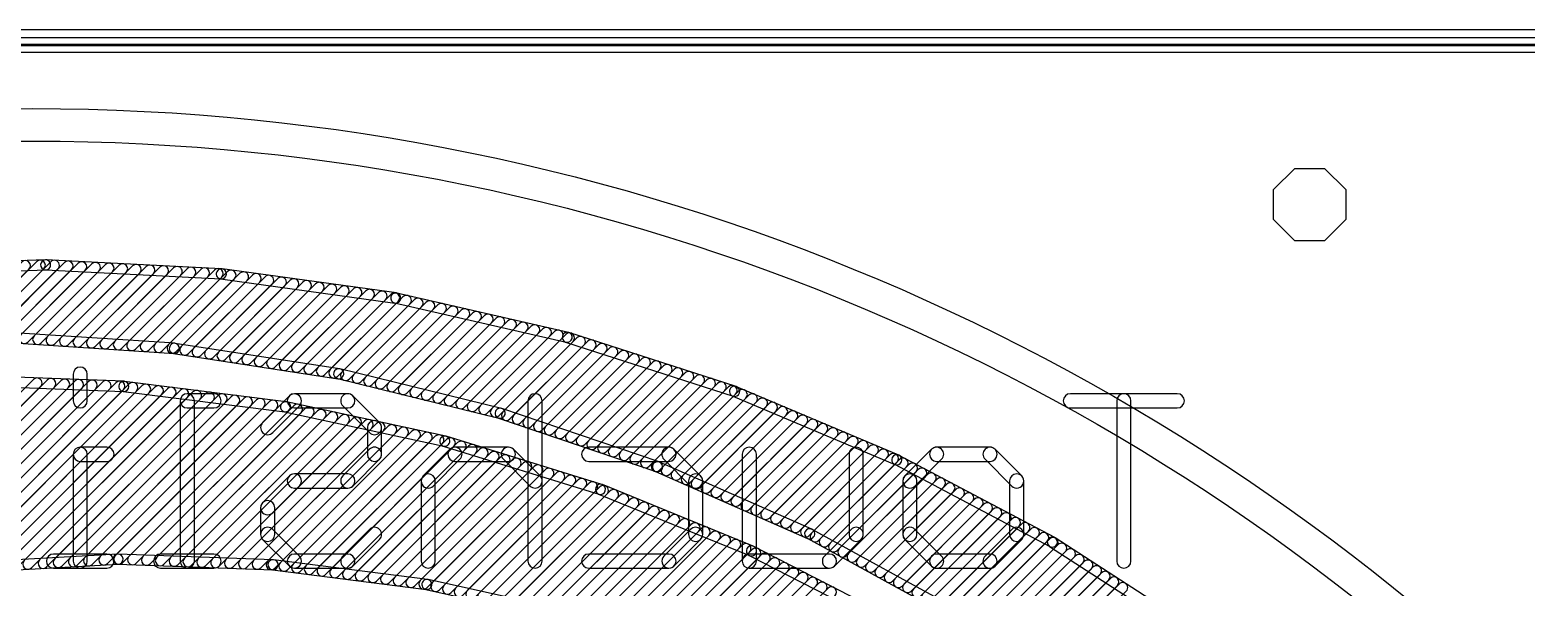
# Model space of a CAD drawing. Extents: x -0.1 to 56.1, y -0.1 to 56.2.
# Drawn here: x 27.97 to 46.71, y 49.21 to 56.19 of the extents above; entities that cross this region are included whole.
import ezdxf

# ---------------------------------------------------------------- set-up
doc = ezdxf.new("R2010")
doc.units = 0
for name, color, linetype in [('1', 22, 'CONTINUOUS'), ('16', 175, 'CONTINUOUS'), ('18', 82, 'CONTINUOUS'), ('20', 7, 'CONTINUOUS'), ('22', 253, 'CONTINUOUS'), ('41', 22, 'CONTINUOUS')]:
    doc.layers.add(name, color=color, linetype=linetype)

# ---------------------------------------------------------------- blocks, each defined once
blk = doc.blocks.new('OCTAGONV')
blk.add_lwpolyline([(-0.5, -0.2071), (-0.5, 0.2071), (-0.2071, 0.5), (0.2071, 0.5), (0.5, 0.2071), (0.5, -0.2071), (0.2071, -0.5), (-0.2071, -0.5)], close=True)

msp = doc.modelspace()

# ---------------------------------------------------------------- linework, layer by layer
at = {"layer": '1'}
for points in [[(0, 55.9111), (56, 55.9111, 1), (56, 56.0889), (0, 56.0889, 1)], [(28.161, 53.3075), (25.9578, 53.2268, 1), (25.9625, 53.0999), (28.1657, 53.1806, 1)], [(27.0409, 52.2754), (27.9554, 53.1899, 1), (27.8656, 53.2797), (26.951, 52.3652, 1)], [(27.2244, 52.2793), (28.1418, 53.1967, 1), (28.052, 53.2865), (27.1346, 52.3691, 1)], [(27.4079, 52.2832), (28.3183, 53.1936, 1), (28.2285, 53.2834), (27.3181, 52.373, 1)], [(27.5915, 52.2872), (28.4892, 53.1849, 1), (28.3994, 53.2747), (27.5017, 52.377, 1)], [(27.7724, 52.2885), (28.6602, 53.1763, 1), (28.5704, 53.2661), (27.6826, 52.3783, 1)], [(27.9409, 52.2774), (28.8311, 53.1676, 1), (28.7413, 53.2574), (27.8511, 52.3672, 1)], [(28.1094, 52.2663), (29.0021, 53.159, 1), (28.9123, 53.2488), (28.0196, 52.3561, 1)], [(30.3684, 53.1959), (28.1666, 53.3075, 1), (28.1601, 53.1807), (30.362, 53.0691, 1)], [(28.2779, 52.2552), (29.173, 53.1503, 1), (29.0832, 53.2401), (28.1881, 52.345, 1)], [(28.4464, 52.244), (29.3439, 53.1416, 1), (29.2541, 53.2314), (28.3566, 52.3339, 1)], [(28.6149, 52.2329), (29.5149, 53.133, 1), (29.4251, 53.2228), (28.5251, 52.3227, 1)], [(28.7834, 52.2218), (29.6858, 53.1243, 1), (29.596, 53.2141), (28.6936, 52.3116, 1)], [(28.9519, 52.2107), (29.8568, 53.1156, 1), (29.767, 53.2054), (28.8621, 52.3005, 1)], [(29.1203, 52.1996), (30.0277, 53.107, 1), (29.9379, 53.1968), (29.0305, 52.2894, 1)], [(29.2888, 52.1885), (30.1987, 53.0983, 1), (30.1089, 53.1881), (29.199, 52.2783, 1)], [(29.4573, 52.1774), (30.3696, 53.0897, 1), (30.2798, 53.1795), (29.3675, 52.2672, 1)], [(29.6258, 52.1663), (30.5305, 53.0709, 1), (30.4407, 53.1607), (29.536, 52.2561, 1)], [(29.7943, 52.1552), (30.6882, 53.049, 1), (30.5984, 53.1388), (29.7045, 52.245, 1)], [(29.952, 52.1332), (30.8459, 53.0271, 1), (30.7561, 53.1169), (29.8622, 52.223, 1)], [(30.1076, 52.1092), (31.0036, 53.0052, 1), (30.9138, 53.095), (30.0178, 52.199, 1)], [(30.2632, 52.0852), (31.1613, 52.9833, 1), (31.0715, 53.0732), (30.1734, 52.175, 1)], [(32.5577, 52.8923), (30.3739, 53.1954, 1), (30.3565, 53.0696), (32.5402, 52.7665, 1)], [(30.4188, 52.0612), (31.319, 52.9615, 1), (31.2292, 53.0513), (30.329, 52.151, 1)], [(30.5744, 52.0372), (31.4768, 52.9396, 1), (31.387, 53.0294), (30.4846, 52.127, 1)], [(30.73, 52.0132), (31.6345, 52.9177, 1), (31.5447, 53.0075), (30.6402, 52.103, 1)], [(30.8856, 51.9892), (31.7922, 52.8958, 1), (31.7024, 52.9856), (30.7958, 52.079, 1)], [(31.0412, 51.9652), (31.9499, 52.8739, 1), (31.8601, 52.9637), (30.9514, 52.055, 1)], [(31.1968, 51.9411), (32.1076, 52.852, 1), (32.0178, 52.9418), (31.107, 52.0309, 1)], [(31.3523, 51.9171), (32.2653, 52.8301, 1), (32.1755, 52.9199), (31.2625, 52.0069, 1)], [(31.5079, 51.8931), (32.4231, 52.8082, 1), (32.3333, 52.898), (31.4181, 51.9829, 1)], [(31.6635, 51.8691), (32.5808, 52.7864, 1), (32.491, 52.8762), (31.5737, 51.9589, 1)], [(31.8191, 51.8451), (32.7279, 52.7538, 1), (32.6381, 52.8436), (31.7293, 51.9349, 1)], [(34.7122, 52.3991), (32.5631, 52.8913, 1), (32.5348, 52.7675), (34.6838, 52.2753, 1)], [(31.9678, 51.8142), (32.874, 52.7204, 1), (32.7842, 52.8102), (31.878, 51.904, 1)], [(32.1121, 51.7788), (33.0201, 52.6869, 1), (32.9303, 52.7767), (32.0223, 51.8686, 1)], [(32.2563, 51.7435), (33.1663, 52.6534, 1), (33.0765, 52.7432), (32.1665, 51.8333, 1)], [(32.4006, 51.7081), (33.3124, 52.62, 1), (33.2226, 52.7098), (32.3107, 51.7979, 1)], [(32.5448, 51.6727), (33.4585, 52.5865, 1), (33.3687, 52.6763), (32.455, 51.7625, 1)], [(32.689, 51.6374), (33.6047, 52.553, 1), (33.5149, 52.6428), (32.5992, 51.7272, 1)], [(32.8333, 51.602), (33.7508, 52.5195, 1), (33.661, 52.6093), (32.7435, 51.6918, 1)], [(32.9775, 51.5667), (33.8969, 52.4861, 1), (33.8071, 52.5759), (32.8877, 51.6565, 1)], [(33.1218, 51.5313), (34.0431, 52.4526, 1), (33.9533, 52.5424), (33.032, 51.6211, 1)], [(33.266, 51.496), (34.1892, 52.4191, 1), (34.0994, 52.5089), (33.1762, 51.5858, 1)], [(33.4103, 51.4606), (34.3353, 52.3857, 1), (34.2455, 52.4755), (33.3205, 51.5504, 1)], [(27.6941, 52.272), (29.7724, 52.1349, 1), (29.7807, 52.2616), (27.7024, 52.3987, 1)], [(33.5545, 51.4252), (34.4815, 52.3522, 1), (34.3917, 52.442), (33.4647, 51.515, 1)], [(33.6988, 51.3899), (34.6276, 52.3187, 1), (34.5378, 52.4085), (33.609, 51.4797, 1)], [(33.843, 51.3545), (34.7715, 52.283, 1), (34.6817, 52.3729), (33.7532, 51.4443, 1)], [(33.9813, 51.3132), (34.9073, 52.2392, 1), (34.8175, 52.329), (33.8915, 51.403, 1)], [(34.1153, 51.2676), (35.0431, 52.1953, 1), (34.9533, 52.2852), (34.0255, 51.3574, 1)], [(36.8155, 51.72), (34.7175, 52.3976, 1), (34.6785, 52.2768), (36.7764, 51.5991, 1)], [(29.7669, 52.1355), (31.8253, 51.8179, 1), (31.8447, 51.9434), (29.7863, 52.261, 1)], [(34.2494, 51.2221), (35.1788, 52.1515, 1), (35.089, 52.2413), (34.1596, 51.3119, 1)], [(34.3834, 51.1765), (35.3146, 52.1076, 1), (35.2248, 52.1975), (34.2936, 51.2663, 1)], [(34.5175, 51.131), (35.4503, 52.0638, 1), (35.3605, 52.1536), (34.4277, 51.2208, 1)], [(34.6515, 51.0854), (35.5861, 52.0199, 1), (35.4963, 52.1098), (34.5617, 51.1752, 1)], [(31.8199, 51.8189), (33.8428, 51.3231, 1), (33.8731, 51.4464), (31.8501, 51.9423, 1)], [(34.7856, 51.0398), (35.7218, 51.9761, 1), (35.632, 52.0659), (34.6958, 51.1296, 1)], [(34.9196, 50.9943), (35.8576, 51.9322, 1), (35.7678, 52.022), (34.8298, 51.0841, 1)], [(35.0537, 50.9487), (35.9933, 51.8884, 1), (35.9035, 51.9782), (34.9639, 51.0385, 1)], [(35.1877, 50.9031), (36.1291, 51.8445, 1), (36.0393, 51.9344), (35.0979, 50.993, 1)], [(25.5454, 49.1635), (28.1006, 51.7186, 1), (28.0108, 51.8084), (25.4556, 49.2533, 1)], [(25.7562, 49.1946), (28.2735, 51.712, 1), (28.1837, 51.8018), (25.6664, 49.2844, 1)], [(25.9669, 49.2258), (28.4465, 51.7054, 1), (28.3567, 51.7952), (25.8771, 49.3156, 1)], [(26.1777, 49.257), (28.6195, 51.6988, 1), (28.5297, 51.7886), (26.0879, 49.3468, 1)], [(26.3885, 49.2881), (28.7925, 51.6922, 1), (28.7027, 51.782), (26.2987, 49.3779, 1)], [(26.5992, 49.3193), (28.9655, 51.6856, 1), (28.8757, 51.7754), (26.5094, 49.4091, 1)], [(26.81, 49.3505), (29.1385, 51.6789, 1), (29.0487, 51.7687), (26.7202, 49.4403, 1)], [(27.0208, 49.3816), (29.3019, 51.6627, 1), (29.2121, 51.7525), (26.931, 49.4714, 1)], [(27.1009, 51.7365), (29.141, 51.6585, 1), (29.1459, 51.7854), (27.1057, 51.8634, 1)], [(27.2259, 49.4072), (29.4614, 51.6426, 1), (29.3716, 51.7324), (27.1361, 49.497, 1)], [(29.1355, 51.6589), (31.1611, 51.4034, 1), (31.177, 51.5294), (29.1514, 51.7849, 1)], [(35.3217, 50.8576), (36.2649, 51.8007, 1), (36.175, 51.8905), (35.2319, 50.9474, 1)], [(35.4558, 50.812), (36.4006, 51.7568, 1), (36.3108, 51.8466), (35.366, 50.9018, 1)], [(35.5898, 50.7665), (36.5364, 51.713, 1), (36.4466, 51.8028), (35.5, 50.8563, 1)], [(35.7239, 50.7209), (36.6721, 51.6691, 1), (36.5823, 51.7589), (35.6341, 50.8107, 1)], [(35.8579, 50.6753), (36.8079, 51.6253, 1), (36.7181, 51.7151), (35.7681, 50.7651, 1)], [(27.4161, 49.4177), (29.6209, 51.6225, 1), (29.531, 51.7123), (27.3263, 49.5075, 1)], [(27.6062, 49.4283), (29.7803, 51.6024, 1), (29.6905, 51.6922), (27.5164, 49.5181, 1)], [(27.7964, 49.4388), (29.9398, 51.5822, 1), (29.85, 51.672), (27.7066, 49.5286, 1)], [(27.9865, 49.4493), (30.0993, 51.5621, 1), (30.0095, 51.6519), (27.8967, 49.5391, 1)], [(28.1767, 49.4599), (30.2588, 51.542, 1), (30.169, 51.6318), (28.0869, 49.5497, 1)], [(28.3668, 49.4704), (30.4183, 51.5219, 1), (30.3285, 51.6117), (28.277, 49.5602, 1)], [(28.557, 49.481), (30.5778, 51.5018, 1), (30.488, 51.5916), (28.4672, 49.5708, 1)], [(28.7471, 49.4915), (30.7373, 51.4816, 1), (30.6475, 51.5714), (28.6573, 49.5813, 1)], [(28.9373, 49.502), (30.8967, 51.4615, 1), (30.8069, 51.5513), (28.8475, 49.5918, 1)], [(29.1263, 49.5115), (31.0562, 51.4414, 1), (30.9664, 51.5312), (29.0365, 49.6013, 1)], [(35.9838, 50.6216), (36.9364, 51.5743, 1), (36.8466, 51.6641), (35.894, 50.7114, 1)], [(36.1085, 50.5667), (37.0627, 51.5209, 1), (36.9729, 51.6107), (36.0187, 50.6565, 1)], [(36.2332, 50.5118), (37.189, 51.4676, 1), (37.0992, 51.5574), (36.1434, 50.6016, 1)], [(38.8516, 50.8601), (36.8207, 51.718, 1), (36.7712, 51.601), (38.8021, 50.7431, 1)], [(29.2996, 49.5052), (31.2156, 51.4212, 1), (31.1258, 51.511), (29.2098, 49.595, 1)], [(29.473, 49.499), (31.3633, 51.3893, 1), (31.2735, 51.4791), (29.3832, 49.5888, 1)], [(29.6464, 49.4927), (31.511, 51.3573, 1), (31.4212, 51.4471), (29.5566, 49.5825, 1)], [(29.8197, 49.4865), (31.6587, 51.3254, 1), (31.5689, 51.4152), (29.7299, 49.5763, 1)], [(29.9931, 49.4802), (31.8064, 51.2935, 1), (31.7166, 51.3833), (29.9033, 49.57, 1)], [(30.1664, 49.474), (31.9541, 51.2616, 1), (31.8643, 51.3514), (30.0766, 49.5638, 1)], [(31.1556, 51.4044), (33.1512, 50.9733, 1), (33.178, 51.0974), (31.1824, 51.5285, 1)], [(33.8375, 51.3246), (35.8095, 50.6544, 1), (35.8504, 50.7746), (33.8784, 51.4449, 1)], [(36.3578, 50.4568), (37.3152, 51.4142, 1), (37.2254, 51.504), (36.268, 50.5466, 1)], [(36.4825, 50.4019), (37.4415, 51.3609, 1), (37.3517, 51.4507), (36.3927, 50.4917, 1)], [(36.6072, 50.347), (37.5678, 51.3076, 1), (37.478, 51.3974), (36.5174, 50.4368, 1)], [(36.7319, 50.2921), (37.694, 51.2542, 1), (37.6042, 51.344), (36.6421, 50.3819, 1)], [(30.3398, 49.4677), (32.1018, 51.2297, 1), (32.012, 51.3195), (30.25, 49.5575, 1)], [(30.5131, 49.4615), (32.2495, 51.1978, 1), (32.1597, 51.2876), (30.4233, 49.5513, 1)], [(30.6865, 49.4552), (32.3972, 51.1659, 1), (32.3074, 51.2557), (30.5967, 49.545, 1)], [(30.8598, 49.449), (32.5449, 51.134, 1), (32.4551, 51.2238), (30.77, 49.5388, 1)], [(31.0332, 49.4427), (32.6926, 51.1021, 1), (32.6028, 51.1919), (30.9434, 49.5325, 1)], [(31.1944, 49.4243), (32.8403, 51.0702, 1), (32.7505, 51.16), (31.1046, 49.5141, 1)], [(36.8566, 50.2372), (37.8203, 51.2009, 1), (37.7305, 51.2907), (36.7668, 50.327, 1)], [(36.9813, 50.1822), (37.9466, 51.1475, 1), (37.8568, 51.2373), (36.8915, 50.272, 1)], [(37.1059, 50.1273), (38.0728, 51.0942, 1), (37.983, 51.184), (37.0161, 50.2171, 1)], [(31.3536, 49.4039), (32.988, 51.0383, 1), (32.8982, 51.1281), (31.2638, 49.4937, 1)], [(31.5128, 49.3835), (33.1357, 51.0064, 1), (33.0459, 51.0962), (31.423, 49.4733, 1)], [(31.672, 49.3631), (33.2781, 50.9692, 1), (33.1883, 51.059), (31.5822, 49.4529, 1)], [(31.8312, 49.3427), (33.4153, 50.9268, 1), (33.3255, 51.0166), (31.7414, 49.4325, 1)], [(31.9904, 49.3223), (33.5524, 50.8843, 1), (33.4626, 50.9741), (31.9006, 49.4121, 1)], [(33.1459, 50.9747), (35.0963, 50.3713, 1), (35.1338, 50.4926), (33.1834, 51.096, 1)], [(37.2306, 50.0724), (38.1991, 51.0409, 1), (38.1093, 51.1307), (37.1408, 50.1622, 1)], [(37.3553, 50.0175), (38.3254, 50.9875, 1), (38.2356, 51.0773), (37.2655, 50.1073, 1)], [(37.48, 49.9626), (38.4516, 50.9342, 1), (38.3618, 51.024), (37.3902, 50.0524, 1)], [(37.6047, 49.9076), (38.5779, 50.8808, 1), (38.4881, 50.9707), (37.5149, 49.9974, 1)], [(32.1496, 49.3019), (33.6896, 50.8419, 1), (33.5998, 50.9317), (32.0598, 49.3917, 1)], [(32.3088, 49.2814), (33.8268, 50.7995, 1), (33.737, 50.8893), (32.219, 49.3712, 1)], [(32.468, 49.261), (33.964, 50.757, 1), (33.8742, 50.8468), (32.3782, 49.3508, 1)], [(32.6272, 49.2406), (34.1011, 50.7146, 1), (34.0113, 50.8044), (32.5374, 49.3304, 1)], [(37.7294, 49.8527), (38.7042, 50.8275, 1), (38.6144, 50.9173), (37.6396, 49.9425, 1)], [(37.8489, 49.7927), (38.8304, 50.7742, 1), (38.7406, 50.864), (37.7591, 49.8825, 1)], [(37.9649, 49.729), (38.9508, 50.7149, 1), (38.8609, 50.8047), (37.8751, 49.8188, 1)], [(40.805, 49.8261), (38.8566, 50.8577, 1), (38.7971, 50.7455), (40.7456, 49.7138, 1)], [(32.7864, 49.2202), (34.2383, 50.6722, 1), (34.1485, 50.762), (32.6966, 49.31, 1)], [(32.9456, 49.1998), (34.3755, 50.6297, 1), (34.2857, 50.7195), (32.8558, 49.2896, 1)], [(33.0955, 49.1702), (34.5126, 50.5873, 1), (34.4228, 50.6771), (33.0057, 49.26, 1)], [(33.2425, 49.1375), (34.6498, 50.5449, 1), (34.56, 50.6347), (33.1527, 49.2273, 1)], [(33.3894, 49.1048), (34.787, 50.5024, 1), (34.6972, 50.5922), (33.2996, 49.1946, 1)], [(35.8044, 50.6564), (37.7105, 49.8168, 1), (37.7617, 49.933), (35.8556, 50.7726, 1)], [(38.0808, 49.6653), (39.0682, 50.6527, 1), (38.9784, 50.7425), (37.991, 49.7551, 1)], [(38.1967, 49.6017), (39.1856, 50.5905, 1), (39.0958, 50.6803), (38.1069, 49.6915, 1)], [(38.3127, 49.538), (39.303, 50.5284, 1), (39.2132, 50.6182), (38.2229, 49.6278, 1)], [(33.5363, 49.0722), (34.9242, 50.46, 1), (34.8343, 50.5498), (33.4465, 49.162, 1)], [(33.6832, 49.0395), (35.0613, 50.4176, 1), (34.9715, 50.5074), (33.5934, 49.1293, 1)], [(33.8302, 49.0068), (35.1958, 50.3724, 1), (35.106, 50.4622), (33.7404, 49.0966, 1)], [(33.9771, 48.9741), (35.3234, 50.3204, 1), (35.2336, 50.4102), (33.8873, 49.0639, 1)], [(35.0911, 50.3731), (36.9815, 49.6021, 1), (37.0295, 49.7197), (35.1391, 50.4907, 1)], [(38.4286, 49.4743), (39.4205, 50.4662, 1), (39.3307, 50.556), (38.3388, 49.5641, 1)], [(38.5446, 49.4107), (39.5379, 50.404, 1), (39.4481, 50.4938), (38.4548, 49.5005, 1)], [(38.6605, 49.347), (39.6553, 50.3418, 1), (39.5655, 50.4316), (38.5707, 49.4368, 1)], [(34.124, 48.9414), (35.4509, 50.2684, 1), (35.3611, 50.3582), (34.0342, 49.0312, 1)], [(34.2709, 48.9087), (35.5785, 50.2163, 1), (35.4887, 50.3061), (34.1811, 48.9985, 1)], [(34.4178, 48.8761), (35.7061, 50.1643, 1), (35.6163, 50.2541), (34.328, 48.9659, 1)], [(38.7764, 49.2833), (39.7727, 50.2796, 1), (39.6829, 50.3694), (38.6866, 49.3731, 1)], [(38.8924, 49.2197), (39.8902, 50.2175, 1), (39.8004, 50.3073), (38.8026, 49.3095, 1)], [(39.0083, 49.156), (40.0076, 50.1553, 1), (39.9178, 50.2451), (38.9185, 49.2458, 1)], [(34.5648, 48.8434), (35.8337, 50.1123, 1), (35.7438, 50.2021), (34.475, 48.9332, 1)], [(34.7117, 48.8107), (35.9612, 50.0602, 1), (35.8714, 50.15), (34.6219, 48.9005, 1)], [(34.8586, 48.778), (36.0888, 50.0082, 1), (35.999, 50.098), (34.7688, 48.8678, 1)], [(34.9964, 48.7362), (36.2164, 49.9562, 1), (36.1266, 50.046), (34.9066, 48.826, 1)], [(39.1243, 49.0923), (40.125, 50.0931, 1), (40.0352, 50.1829), (39.0345, 49.1821, 1)], [(39.2402, 49.0287), (40.2425, 50.0309, 1), (40.1527, 50.1207), (39.1504, 49.1185, 1)], [(39.3561, 48.965), (40.3599, 49.9688, 1), (40.2701, 50.0586), (39.2663, 49.0548, 1)], [(35.1324, 48.6926), (36.3439, 49.9041, 1), (36.2541, 49.9939), (35.0426, 48.7824, 1)], [(35.2684, 48.649), (36.4715, 49.8521, 1), (36.3817, 49.9419), (35.1786, 48.7388, 1)], [(35.4044, 48.6053), (36.5991, 49.8001, 1), (36.5093, 49.8899), (35.3146, 48.6951, 1)], [(37.7055, 49.8192), (39.5312, 48.8167, 1), (39.5923, 48.928), (37.7666, 49.9305, 1)], [(39.4721, 48.9013), (40.4773, 49.9066, 1), (40.3875, 49.9964), (39.3823, 48.9911, 1)], [(39.588, 48.8377), (40.5947, 49.8444, 1), (40.5049, 49.9342), (39.4982, 48.9275, 1)], [(39.697, 48.767), (40.7122, 49.7822, 1), (40.6224, 49.872), (39.6072, 48.8568, 1)], [(35.5404, 48.5617), (36.7266, 49.748, 1), (36.6368, 49.8378), (35.4506, 48.6515, 1)], [(35.6764, 48.5181), (36.8542, 49.696, 1), (36.7644, 49.7858), (35.5866, 48.6079, 1)], [(35.8124, 48.4745), (36.9818, 49.644, 1), (36.892, 49.7338), (35.7225, 48.5643, 1)], [(35.9483, 48.4309), (37.1052, 49.5878, 1), (37.0154, 49.6776), (35.8585, 48.5207, 1)], [(36.9765, 49.6044), (38.7925, 48.6715, 1), (38.8506, 48.7844), (37.0345, 49.7173, 1)], [(39.8046, 48.6951), (40.8289, 49.7194, 1), (40.7391, 49.8092), (39.7148, 48.7849, 1)], [(39.9122, 48.6231), (40.938, 49.6488, 1), (40.8482, 49.7386), (39.8224, 48.7129, 1)], [(40.0199, 48.5511), (41.047, 49.5783, 1), (40.9572, 49.6681), (39.9301, 48.6409, 1)], [(42.6608, 48.6257), (40.8098, 49.8233, 1), (40.7408, 49.7166), (42.5918, 48.5191, 1)], [(29.0665, 49.6202), (27.1258, 49.5126, 1), (27.1328, 49.3858), (29.0735, 49.4934, 1)], [(31.0147, 49.5502), (29.0723, 49.6202, 1), (29.0677, 49.4933), (31.0101, 49.4233, 1)], [(32.9484, 49.3026), (31.0205, 49.5497, 1), (31.0043, 49.4238), (32.9322, 49.1767, 1)], [(36.0843, 48.3873), (37.2239, 49.5268, 1), (37.1341, 49.6166), (35.9945, 48.4771, 1)], [(36.2203, 48.3437), (37.3425, 49.4659, 1), (37.2527, 49.5557), (36.1305, 48.4335, 1)], [(36.3563, 48.3001), (37.4612, 49.4049, 1), (37.3714, 49.4947), (36.2665, 48.3899, 1)], [(40.1275, 48.4791), (41.1561, 49.5077, 1), (41.0663, 49.5975), (40.0377, 48.5689, 1)], [(40.2351, 48.4071), (41.2651, 49.4372, 1), (41.1753, 49.527), (40.1453, 48.497, 1)], [(34.8514, 48.8796), (32.9541, 49.3016, 1), (32.9265, 49.1777), (34.8238, 48.7556, 1)], [(36.4923, 48.2565), (37.5799, 49.344, 1), (37.49, 49.4338), (36.4025, 48.3463, 1)], [(36.6283, 48.2129), (37.6985, 49.283, 1), (37.6087, 49.3728), (36.5385, 48.3027, 1)], [(36.7621, 48.167), (37.8172, 49.2221, 1), (37.7274, 49.3119), (36.6723, 48.2568, 1)], [(40.3427, 48.3352), (41.3742, 49.3666, 1), (41.2844, 49.4564), (40.2529, 48.425, 1)], [(40.4504, 48.2632), (41.4832, 49.2961, 1), (41.3934, 49.3859), (40.3606, 48.353, 1)], [(40.558, 48.1912), (41.5923, 49.2255, 1), (41.5025, 49.3153), (40.4682, 48.281, 1)], [(36.8881, 48.1134), (37.9358, 49.1611, 1), (37.846, 49.2509), (36.7983, 48.2032, 1)], [(37.0142, 48.0599), (38.0545, 49.1002, 1), (37.9647, 49.19), (36.9244, 48.1497, 1)], [(40.6656, 48.1192), (41.7013, 49.155, 1), (41.6115, 49.2448), (40.5758, 48.209, 1)]]:
    msp.add_lwpolyline(points, format="xyb", close=True, dxfattribs=at)
at = {"layer": '16'}
msp.add_lwpolyline([(0, 56.0111), (56, 56.0111, 1), (56, 56.1889), (0, 56.1889, 1)], format="xyb", close=True, dxfattribs=at)
at = {"layer": '20'}
msp.add_lwpolyline([(51, 56.005), (4.9, 56.005, 1), (4.9, 55.995), (51, 55.995, 1)], format="xyb", close=True, dxfattribs=at)
at = {"layer": '22'}
for points in [[(28.5084, 51.8751), (28.5084, 51.5404, 1), (28.6862, 51.5404), (28.6862, 51.8751, 1)], [(30.2729, 51.6293), (29.9382, 51.6293, 1), (29.9382, 51.4515), (30.2729, 51.4515, 1)], [(29.8493, 51.5404), (29.8493, 49.5321, 1), (30.0271, 49.5321), (30.0271, 51.5404, 1)], [(31.0083, 51.1428), (31.343, 51.4776, 1), (31.2173, 51.6033), (30.8825, 51.2686, 1)], [(31.2801, 51.4515), (31.9496, 51.4515, 1), (31.9496, 51.6293), (31.2801, 51.6293, 1)], [(31.8867, 51.4776), (32.2214, 51.1428, 1), (32.3471, 51.2686), (32.0124, 51.6033, 1)], [(34.2067, 51.5404), (34.2067, 49.5321, 1), (34.3845, 49.5321), (34.3845, 51.5404, 1)], [(42.3411, 51.6293), (41.0022, 51.6293, 1), (41.0022, 51.4515), (42.3411, 51.4515, 1)], [(41.7606, 49.5321), (41.7606, 51.5404, 1), (41.5828, 51.5404), (41.5828, 49.5321, 1)], [(32.1954, 51.2057), (32.1954, 50.871, 1), (32.3732, 50.871), (32.3732, 51.2057, 1)], [(28.932, 50.9599), (28.5973, 50.9599, 1), (28.5973, 50.7821), (28.932, 50.7821, 1)], [(28.5084, 50.871), (28.5084, 49.5321, 1), (28.6862, 49.5321), (28.6862, 50.871, 1)], [(32.2214, 50.9338), (31.8867, 50.5991, 1), (32.0124, 50.4734), (32.3471, 50.8081, 1)], [(33.2286, 50.9338), (32.8939, 50.5991, 1), (33.0196, 50.4734), (33.3543, 50.8081, 1)], [(33.9609, 50.9599), (33.2915, 50.9599, 1), (33.2915, 50.7821), (33.9609, 50.7821, 1)], [(34.3585, 50.5991), (34.0238, 50.9338, 1), (33.8981, 50.8081), (34.2328, 50.4734, 1)], [(34.9681, 50.7821), (35.9723, 50.7821, 1), (35.9723, 50.9599), (34.9681, 50.9599, 1)], [(35.9094, 50.8081), (36.2441, 50.4734, 1), (36.3699, 50.5991), (36.0351, 50.9338, 1)], [(37.0684, 49.5321), (37.0684, 50.871, 1), (36.8906, 50.871), (36.8906, 49.5321, 1)], [(38.2295, 50.871), (38.2295, 49.8668, 1), (38.4073, 49.8668), (38.4073, 50.871, 1)], [(39.0537, 50.4734), (39.3884, 50.8081, 1), (39.2627, 50.9338), (38.928, 50.5991, 1)], [(39.3256, 50.7821), (39.995, 50.7821, 1), (39.995, 50.9599), (39.3256, 50.9599, 1)], [(39.9322, 50.8081), (40.2669, 50.4734, 1), (40.3926, 50.5991), (40.0579, 50.9338, 1)], [(31.2173, 50.5991), (30.8825, 50.2644, 1), (31.0083, 50.1387), (31.343, 50.4734, 1)], [(31.9496, 50.6252), (31.2801, 50.6252, 1), (31.2801, 50.4474), (31.9496, 50.4474, 1)], [(32.8679, 50.5363), (32.8679, 49.5321, 1), (33.0457, 49.5321), (33.0457, 50.5363, 1)], [(36.2181, 50.5363), (36.2181, 49.8668, 1), (36.3959, 49.8668), (36.3959, 50.5363, 1)], [(39.0798, 49.8668), (39.0798, 50.5363, 1), (38.902, 50.5363), (38.902, 49.8668, 1)], [(40.2408, 50.5363), (40.2408, 49.8668, 1), (40.4186, 49.8668), (40.4186, 50.5363, 1)], [(30.8565, 50.2015), (30.8565, 49.8668, 1), (31.0343, 49.8668), (31.0343, 50.2015, 1)], [(30.8825, 49.804), (31.2173, 49.4692, 1), (31.343, 49.595), (31.0083, 49.9297, 1)], [(32.0124, 49.4692), (32.3471, 49.804, 1), (32.2214, 49.9297), (31.8867, 49.595, 1)], [(36.2441, 49.9297), (35.9094, 49.595, 1), (36.0351, 49.4692), (36.3699, 49.804, 1)], [(38.2555, 49.9297), (37.9208, 49.595, 1), (38.0465, 49.4692), (38.3812, 49.804, 1)], [(39.3884, 49.595), (39.0537, 49.9297, 1), (38.928, 49.804), (39.2627, 49.4692, 1)], [(40.2669, 49.9297), (39.9322, 49.595, 1), (40.0579, 49.4692), (40.3926, 49.804, 1)], [(28.932, 49.621), (28.2626, 49.621, 1), (28.2626, 49.4432), (28.932, 49.4432, 1)], [(30.2729, 49.621), (29.6035, 49.621, 1), (29.6035, 49.4432), (30.2729, 49.4432, 1)], [(31.2801, 49.4432), (31.9496, 49.4432, 1), (31.9496, 49.621), (31.2801, 49.621, 1)], [(35.9723, 49.621), (34.9681, 49.621, 1), (34.9681, 49.4432), (35.9723, 49.4432, 1)], [(37.9837, 49.621), (36.9795, 49.621, 1), (36.9795, 49.4432), (37.9837, 49.4432, 1)], [(39.995, 49.621), (39.3256, 49.621, 1), (39.3256, 49.4432), (39.995, 49.4432, 1)]]:
    msp.add_lwpolyline(points, format="xyb", close=True, dxfattribs=at)
at = {"layer": '41'}
for radius in [27.2032, 26.7968]:
    msp.add_circle((28, 28), radius, dxfattribs=at)

# ---------------------------------------------------------------- block references
at = {"layer": '18', "xscale": 0.9048, "yscale": 0.9048}
msp.add_blockref('OCTAGONV', (44, 54), dxfattribs=at)
msp.add_blockref('OCTAGONV', (44, 54), dxfattribs=at)

doc.saveas('drawing.dxf')
